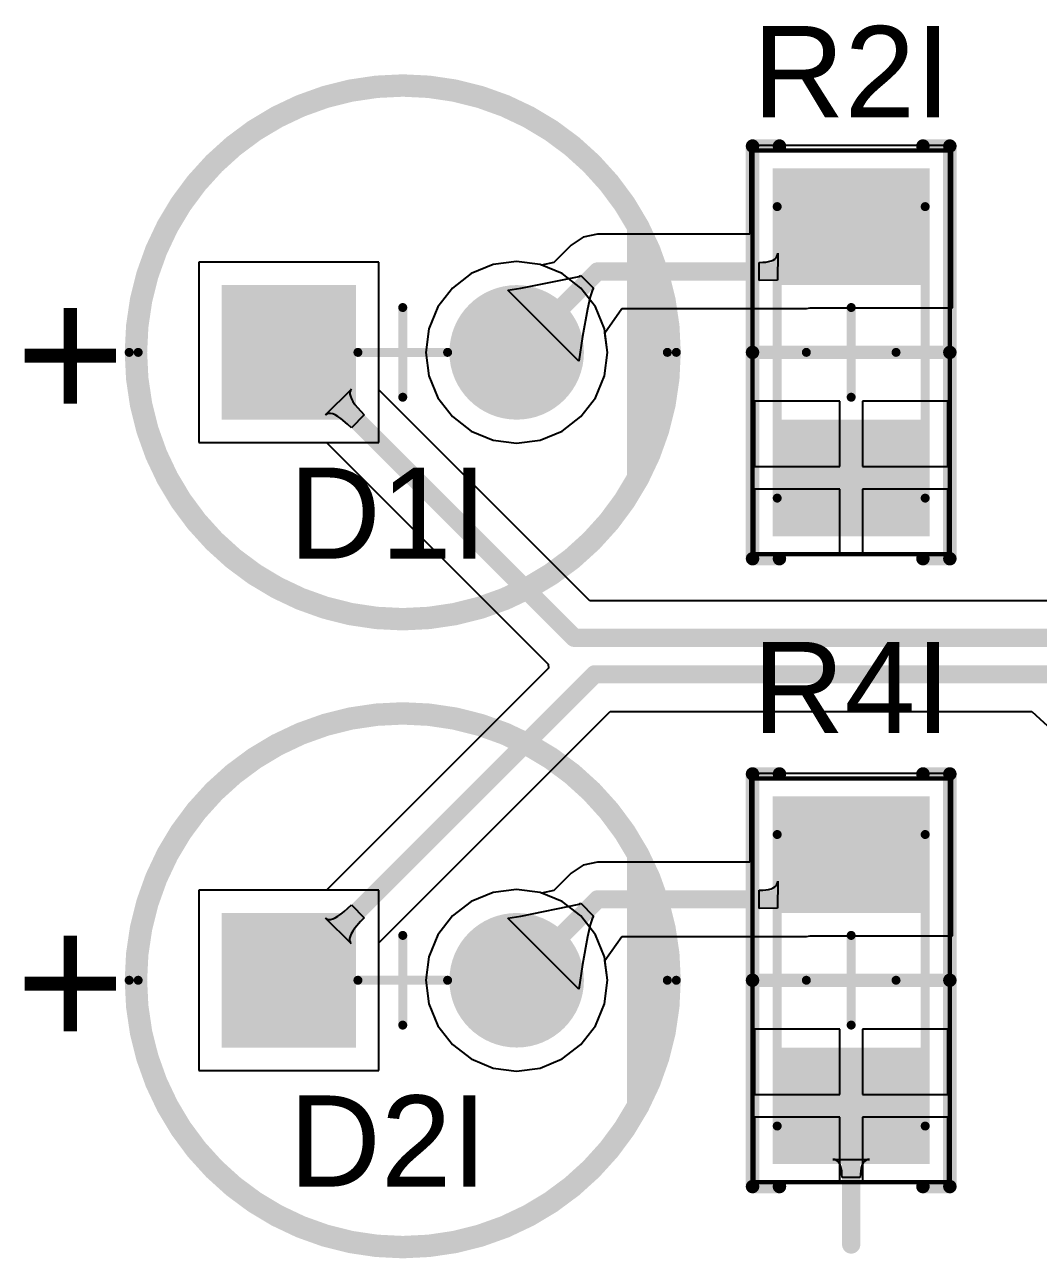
# Model space of a CAD drawing. Header units: inches. Extents: x -0.14 to 3.29, y -0.08 to 7.88.
# Drawn here: x 1.901 to 2.346, y 4.031 to 4.573 of the extents above; entities that cross this region are included whole.
import ezdxf

# ---------------------------------------------------------------- set-up
doc = ezdxf.new("R2010")
doc.units = ezdxf.units.IN
doc.header["$MEASUREMENT"] = 0
for name, color, linetype in [('Bottom Layer', 5, 'Continuous'), ('Bottom Solder', 6, 'Continuous'), ('Multi-Layer', 9, 'Continuous'), ('Pad Holes', 156, 'Continuous'), ('Top 3D Body', 56, 'Continuous'), ('Top Courtyard', 56, 'Continuous'), ('Top Layer', 1, 'Continuous'), ('Top Overlay', 2, 'Continuous'), ('Top Paste', 8, 'Continuous'), ('Top Solder', 216, 'Continuous')]:
    doc.layers.add(name, color=color, linetype=linetype)
doc.styles.add('Arial', font='', dxfattribs={"height": 0.2})
doc.styles.get('Arial').set_extended_font_data('Arial')

# ---------------------------------------------------------------- blocks, each defined once
blk = doc.blocks.new('RES_1206_3216_111')
at = {"layer": 'Top Layer'}
for points in [[(-0.07874, -0.03248), (-0.07874, 0.03248), (-0.0315, 0.03248), (-0.0315, -0.03248)], [(0.0315, -0.03248), (0.0315, 0.03248), (0.07874, 0.03248), (0.07874, -0.03248)]]:
    blk.add_hatch(color=1, dxfattribs=at).paths.add_polyline_path(points)
at = {"layer": 'Top Paste'}
for points in [[(-0.07874, -0.03248), (-0.07874, 0.03248), (-0.0315, 0.03248), (-0.0315, -0.03248)], [(0.0315, -0.03248), (0.0315, 0.03248), (0.07874, 0.03248), (0.07874, -0.03248)]]:
    blk.add_hatch(color=8, dxfattribs=at).paths.add_polyline_path(points)
at = {"layer": 'Top Solder'}
for points in [[(-0.08071, -0.03445), (-0.08071, 0.03445), (-0.02953, 0.03445), (-0.02953, -0.03445)], [(0.02953, -0.03445), (0.02953, 0.03445), (0.08071, 0.03445), (0.08071, -0.03445)]]:
    blk.add_hatch(color=216, dxfattribs=at).paths.add_polyline_path(points)
at = {"layer": 'Top 3D Body'}
for points in [[(0.06398, 0.03248, 0.00394, 0.00394, 0), (-0.06398, 0.03248, 0.00394, 0.00394, 0)], [(-0.06398, -0.03248, 0.00394, 0.00394, 0), (-0.06398, 0.03248, 0.00394, 0.00394, 0)], [(0.06398, -0.03248, 0.00394, 0.00394, 0), (0.06398, 0.03248, 0.00394, 0.00394, 0)], [(0.06398, -0.03248, 0.00394, 0.00394, 0), (-0.06398, -0.03248, 0.00394, 0.00394, 0)]]:
    blk.add_lwpolyline(points, format="xyseb", dxfattribs=at)
for points in [[(-0.06496, 0.03248, 0.00197, 0.00197, 1), (-0.06299, 0.03248, 0.00197, 0.00197, 1)], [(-0.06496, 0.03248, 0.00197, 0.00197, 1), (-0.06299, 0.03248, 0.00197, 0.00197, 1)], [(0.06299, 0.03248, 0.00197, 0.00197, 1), (0.06496, 0.03248, 0.00197, 0.00197, 1)], [(0.06299, 0.03248, 0.00197, 0.00197, 1), (0.06496, 0.03248, 0.00197, 0.00197, 1)], [(-0.06496, -0.03248, 0.00197, 0.00197, 1), (-0.06299, -0.03248, 0.00197, 0.00197, 1)], [(-0.06496, -0.03248, 0.00197, 0.00197, 1), (-0.06299, -0.03248, 0.00197, 0.00197, 1)], [(0.06299, -0.03248, 0.00197, 0.00197, 1), (0.06496, -0.03248, 0.00197, 0.00197, 1)], [(0.06299, -0.03248, 0.00197, 0.00197, 1), (0.06496, -0.03248, 0.00197, 0.00197, 1)]]:
    blk.add_lwpolyline(points, format="xyseb", close=True, dxfattribs=at)
at = {"layer": 'Top Courtyard'}
for points in [[(0.08858, 0.04331, 0.00197, 0.00197, 0), (-0.08858, 0.04331, 0.00197, 0.00197, 0)], [(-0.08858, -0.04331, 0.00197, 0.00197, 0), (-0.08858, 0.04331, 0.00197, 0.00197, 0)], [(0.08858, -0.04331, 0.00197, 0.00197, 0), (0.08858, 0.04331, 0.00197, 0.00197, 0)], [(0, -0.01968, 0.00394, 0.00394, 0), (0, 0.01969, 0.00394, 0.00394, 0)], [(0.01969, 0, 0.00394, 0.00394, 0), (-0.01968, 0, 0.00394, 0.00394, 0)], [(0.08858, -0.04331, 0.00197, 0.00197, 0), (-0.08858, -0.04331, 0.00197, 0.00197, 0)]]:
    blk.add_lwpolyline(points, format="xyseb", dxfattribs=at)
for points in [[(-0.08907, 0.04331, 0.000984, 0.000984, 1), (-0.08809, 0.04331, 0.000984, 0.000984, 1)], [(-0.08907, 0.04331, 0.000984, 0.000984, 1), (-0.08809, 0.04331, 0.000984, 0.000984, 1)], [(0.08809, 0.04331, 0.000984, 0.000984, 1), (0.08908, 0.04331, 0.000984, 0.000984, 1)], [(0.08809, 0.04331, 0.000984, 0.000984, 1), (0.08908, 0.04331, 0.000984, 0.000984, 1)], [(-0.00098, 0.01969, 0.00197, 0.00197, 1), (0.00098, 0.01969, 0.00197, 0.00197, 1)], [(-0.02067, 0, 0.00197, 0.00197, 1), (-0.0187, 0, 0.00197, 0.00197, 1)], [(0.0187, 0, 0.00197, 0.00197, 1), (0.02067, 0, 0.00197, 0.00197, 1)], [(-0.00098, -0.01968, 0.00197, 0.00197, 1), (0.00098, -0.01968, 0.00197, 0.00197, 1)], [(-0.08907, -0.04331, 0.000984, 0.000984, 1), (-0.08809, -0.04331, 0.000984, 0.000984, 1)], [(-0.08907, -0.04331, 0.000984, 0.000984, 1), (-0.08809, -0.04331, 0.000984, 0.000984, 1)], [(0.08809, -0.04331, 0.000984, 0.000984, 1), (0.08908, -0.04331, 0.000984, 0.000984, 1)], [(0.08809, -0.04331, 0.000984, 0.000984, 1), (0.08908, -0.04331, 0.000984, 0.000984, 1)]]:
    blk.add_lwpolyline(points, format="xyseb", close=True, dxfattribs=at)
at = {"layer": 'Top Overlay'}
for points in [[(0.09055, 0.04331, 0.00591, 0.00591, 0), (-0.09055, 0.04331, 0.00591, 0.00591, 0)], [(-0.09055, 0.0315, 0.00591, 0.00591, 0), (-0.09055, 0.04331, 0.00591, 0.00591, 0)], [(0, -0.04331, 0.00591, 0.00591, 0), (0, 0.04331, 0.00591, 0.00591, 0)], [(0.09055, 0.0315, 0.00591, 0.00591, 0), (0.09055, 0.04331, 0.00591, 0.00591, 0)], [(-0.09055, -0.04331, 0.00591, 0.00591, 0), (-0.09055, -0.03149, 0.00591, 0.00591, 0)], [(0.09055, -0.04331, 0.00591, 0.00591, 0), (0.09055, -0.03149, 0.00591, 0.00591, 0)], [(0.09055, -0.04331, 0.00591, 0.00591, 0), (-0.09055, -0.04331, 0.00591, 0.00591, 0)]]:
    blk.add_lwpolyline(points, format="xyseb", dxfattribs=at)
for points in [[(-0.09203, 0.04331, 0.00295, 0.00295, 1), (-0.08907, 0.04331, 0.00295, 0.00295, 1)], [(-0.09203, 0.04331, 0.00295, 0.00295, 1), (-0.08907, 0.04331, 0.00295, 0.00295, 1)], [(-0.00148, 0.04331, 0.00295, 0.00295, 1), (0.00148, 0.04331, 0.00295, 0.00295, 1)], [(0.08907, 0.04331, 0.00295, 0.00295, 1), (0.09203, 0.04331, 0.00295, 0.00295, 1)], [(0.08907, 0.04331, 0.00295, 0.00295, 1), (0.09203, 0.04331, 0.00295, 0.00295, 1)], [(-0.09203, 0.0315, 0.00295, 0.00295, 1), (-0.08907, 0.0315, 0.00295, 0.00295, 1)], [(0.08907, 0.0315, 0.00295, 0.00295, 1), (0.09203, 0.0315, 0.00295, 0.00295, 1)], [(-0.09203, -0.03149, 0.00295, 0.00295, 1), (-0.08907, -0.03149, 0.00295, 0.00295, 1)], [(0.08907, -0.03149, 0.00295, 0.00295, 1), (0.09203, -0.03149, 0.00295, 0.00295, 1)], [(-0.09203, -0.04331, 0.00295, 0.00295, 1), (-0.08907, -0.04331, 0.00295, 0.00295, 1)], [(-0.09203, -0.04331, 0.00295, 0.00295, 1), (-0.08907, -0.04331, 0.00295, 0.00295, 1)], [(-0.00148, -0.04331, 0.00295, 0.00295, 1), (0.00148, -0.04331, 0.00295, 0.00295, 1)], [(0.08907, -0.04331, 0.00295, 0.00295, 1), (0.09203, -0.04331, 0.00295, 0.00295, 1)], [(0.08907, -0.04331, 0.00295, 0.00295, 1), (0.09203, -0.04331, 0.00295, 0.00295, 1)]]:
    blk.add_lwpolyline(points, format="xyseb", close=True, dxfattribs=at)
blk = doc.blocks.new('RES_1206_3216_131')
at = {"layer": 'Top Layer'}
for points in [[(-0.07874, -0.03248), (-0.07874, 0.03248), (-0.0315, 0.03248), (-0.0315, -0.03248)], [(0.0315, -0.03248), (0.0315, 0.03248), (0.07874, 0.03248), (0.07874, -0.03248)]]:
    blk.add_hatch(color=1, dxfattribs=at).paths.add_polyline_path(points)
at = {"layer": 'Top Paste'}
for points in [[(-0.07874, -0.03248), (-0.07874, 0.03248), (-0.0315, 0.03248), (-0.0315, -0.03248)], [(0.0315, -0.03248), (0.0315, 0.03248), (0.07874, 0.03248), (0.07874, -0.03248)]]:
    blk.add_hatch(color=8, dxfattribs=at).paths.add_polyline_path(points)
at = {"layer": 'Top Solder'}
for points in [[(-0.08071, -0.03445), (-0.08071, 0.03445), (-0.02953, 0.03445), (-0.02953, -0.03445)], [(0.02953, -0.03445), (0.02953, 0.03445), (0.08071, 0.03445), (0.08071, -0.03445)]]:
    blk.add_hatch(color=216, dxfattribs=at).paths.add_polyline_path(points)
at = {"layer": 'Top 3D Body'}
for points in [[(0.06398, 0.03248, 0.00394, 0.00394, 0), (-0.06398, 0.03248, 0.00394, 0.00394, 0)], [(-0.06398, -0.03248, 0.00394, 0.00394, 0), (-0.06398, 0.03248, 0.00394, 0.00394, 0)], [(0.06398, -0.03248, 0.00394, 0.00394, 0), (0.06398, 0.03248, 0.00394, 0.00394, 0)], [(0.06398, -0.03248, 0.00394, 0.00394, 0), (-0.06398, -0.03248, 0.00394, 0.00394, 0)]]:
    blk.add_lwpolyline(points, format="xyseb", dxfattribs=at)
for points in [[(-0.06496, 0.03248, 0.00197, 0.00197, 1), (-0.06299, 0.03248, 0.00197, 0.00197, 1)], [(-0.06496, 0.03248, 0.00197, 0.00197, 1), (-0.06299, 0.03248, 0.00197, 0.00197, 1)], [(0.06299, 0.03248, 0.00197, 0.00197, 1), (0.06496, 0.03248, 0.00197, 0.00197, 1)], [(0.06299, 0.03248, 0.00197, 0.00197, 1), (0.06496, 0.03248, 0.00197, 0.00197, 1)], [(-0.06496, -0.03248, 0.00197, 0.00197, 1), (-0.06299, -0.03248, 0.00197, 0.00197, 1)], [(-0.06496, -0.03248, 0.00197, 0.00197, 1), (-0.06299, -0.03248, 0.00197, 0.00197, 1)], [(0.06299, -0.03248, 0.00197, 0.00197, 1), (0.06496, -0.03248, 0.00197, 0.00197, 1)], [(0.06299, -0.03248, 0.00197, 0.00197, 1), (0.06496, -0.03248, 0.00197, 0.00197, 1)]]:
    blk.add_lwpolyline(points, format="xyseb", close=True, dxfattribs=at)
at = {"layer": 'Top Courtyard'}
for points in [[(0.08858, 0.04331, 0.00197, 0.00197, 0), (-0.08858, 0.04331, 0.00197, 0.00197, 0)], [(-0.08858, -0.04331, 0.00197, 0.00197, 0), (-0.08858, 0.04331, 0.00197, 0.00197, 0)], [(0.08858, -0.04331, 0.00197, 0.00197, 0), (0.08858, 0.04331, 0.00197, 0.00197, 0)], [(0, -0.01968, 0.00394, 0.00394, 0), (0, 0.01969, 0.00394, 0.00394, 0)], [(0.01969, 0, 0.00394, 0.00394, 0), (-0.01968, 0, 0.00394, 0.00394, 0)], [(0.08858, -0.04331, 0.00197, 0.00197, 0), (-0.08858, -0.04331, 0.00197, 0.00197, 0)]]:
    blk.add_lwpolyline(points, format="xyseb", dxfattribs=at)
for points in [[(-0.08907, 0.04331, 0.000984, 0.000984, 1), (-0.08809, 0.04331, 0.000984, 0.000984, 1)], [(-0.08907, 0.04331, 0.000984, 0.000984, 1), (-0.08809, 0.04331, 0.000984, 0.000984, 1)], [(0.08809, 0.04331, 0.000984, 0.000984, 1), (0.08908, 0.04331, 0.000984, 0.000984, 1)], [(0.08809, 0.04331, 0.000984, 0.000984, 1), (0.08908, 0.04331, 0.000984, 0.000984, 1)], [(-0.00098, 0.01969, 0.00197, 0.00197, 1), (0.00098, 0.01969, 0.00197, 0.00197, 1)], [(-0.02067, 0, 0.00197, 0.00197, 1), (-0.0187, 0, 0.00197, 0.00197, 1)], [(0.0187, 0, 0.00197, 0.00197, 1), (0.02067, 0, 0.00197, 0.00197, 1)], [(-0.00098, -0.01968, 0.00197, 0.00197, 1), (0.00098, -0.01968, 0.00197, 0.00197, 1)], [(-0.08907, -0.04331, 0.000984, 0.000984, 1), (-0.08809, -0.04331, 0.000984, 0.000984, 1)], [(-0.08907, -0.04331, 0.000984, 0.000984, 1), (-0.08809, -0.04331, 0.000984, 0.000984, 1)], [(0.08809, -0.04331, 0.000984, 0.000984, 1), (0.08908, -0.04331, 0.000984, 0.000984, 1)], [(0.08809, -0.04331, 0.000984, 0.000984, 1), (0.08908, -0.04331, 0.000984, 0.000984, 1)]]:
    blk.add_lwpolyline(points, format="xyseb", close=True, dxfattribs=at)
at = {"layer": 'Top Overlay'}
for points in [[(0.09055, 0.04331, 0.00591, 0.00591, 0), (-0.09055, 0.04331, 0.00591, 0.00591, 0)], [(-0.09055, 0.0315, 0.00591, 0.00591, 0), (-0.09055, 0.04331, 0.00591, 0.00591, 0)], [(0, -0.04331, 0.00591, 0.00591, 0), (0, 0.04331, 0.00591, 0.00591, 0)], [(0.09055, 0.0315, 0.00591, 0.00591, 0), (0.09055, 0.04331, 0.00591, 0.00591, 0)], [(-0.09055, -0.04331, 0.00591, 0.00591, 0), (-0.09055, -0.03149, 0.00591, 0.00591, 0)], [(0.09055, -0.04331, 0.00591, 0.00591, 0), (0.09055, -0.03149, 0.00591, 0.00591, 0)], [(0.09055, -0.04331, 0.00591, 0.00591, 0), (-0.09055, -0.04331, 0.00591, 0.00591, 0)]]:
    blk.add_lwpolyline(points, format="xyseb", dxfattribs=at)
for points in [[(-0.09203, 0.04331, 0.00295, 0.00295, 1), (-0.08907, 0.04331, 0.00295, 0.00295, 1)], [(-0.09203, 0.04331, 0.00295, 0.00295, 1), (-0.08907, 0.04331, 0.00295, 0.00295, 1)], [(-0.00148, 0.04331, 0.00295, 0.00295, 1), (0.00148, 0.04331, 0.00295, 0.00295, 1)], [(0.08908, 0.04331, 0.00295, 0.00295, 1), (0.09203, 0.04331, 0.00295, 0.00295, 1)], [(0.08908, 0.04331, 0.00295, 0.00295, 1), (0.09203, 0.04331, 0.00295, 0.00295, 1)], [(-0.09203, 0.0315, 0.00295, 0.00295, 1), (-0.08907, 0.0315, 0.00295, 0.00295, 1)], [(0.08908, 0.0315, 0.00295, 0.00295, 1), (0.09203, 0.0315, 0.00295, 0.00295, 1)], [(-0.09203, -0.03149, 0.00295, 0.00295, 1), (-0.08907, -0.03149, 0.00295, 0.00295, 1)], [(0.08908, -0.03149, 0.00295, 0.00295, 1), (0.09203, -0.03149, 0.00295, 0.00295, 1)], [(-0.09203, -0.04331, 0.00295, 0.00295, 1), (-0.08907, -0.04331, 0.00295, 0.00295, 1)], [(-0.09203, -0.04331, 0.00295, 0.00295, 1), (-0.08907, -0.04331, 0.00295, 0.00295, 1)], [(-0.00148, -0.04331, 0.00295, 0.00295, 1), (0.00148, -0.04331, 0.00295, 0.00295, 1)], [(0.08908, -0.04331, 0.00295, 0.00295, 1), (0.09203, -0.04331, 0.00295, 0.00295, 1)], [(0.08908, -0.04331, 0.00295, 0.00295, 1), (0.09203, -0.04331, 0.00295, 0.00295, 1)]]:
    blk.add_lwpolyline(points, format="xyseb", close=True, dxfattribs=at)
blk = doc.blocks.new('ED49B4F6_595F_4D62_96BB_D7184CAA9B94_194')
at = {"layer": 'Bottom Layer'}
blk.add_hatch(color=5, dxfattribs=at).paths.add_polyline_path([(-0.02244, -0.02756), (-0.07756, -0.02756), (-0.07756, 0.02756), (-0.02244, 0.02756)])
h = blk.add_hatch(color=5, dxfattribs=at)
edge = h.paths.add_edge_path()
edge.add_arc((0.05, 0), 0.02756, 0, 360)
at = {"layer": 'Bottom Solder'}
blk.add_hatch(color=6, dxfattribs=at).paths.add_polyline_path([(-0.02047, -0.02953), (-0.07953, -0.02953), (-0.07953, 0.02953), (-0.02047, 0.02953)])
h = blk.add_hatch(color=6, dxfattribs=at)
edge = h.paths.add_edge_path()
edge.add_arc((0.05, 0), 0.02953, 0, 360)
at = {"layer": 'Multi-Layer'}
blk.add_hatch(color=9, dxfattribs=at).paths.add_polyline_path([(-0.02244, -0.02756), (-0.07756, -0.02756), (-0.07756, 0.02756), (-0.02244, 0.02756)])
h = blk.add_hatch(color=9, dxfattribs=at)
edge = h.paths.add_edge_path()
edge.add_arc((0.05, 0), 0.02756, 0, 360)
at = {"layer": 'Pad Holes'}
h = blk.add_hatch(color=7, dxfattribs=at)
edge = h.paths.add_edge_path()
edge.add_arc((-0.05, 0), 0.0175, 0, 360)
h = blk.add_hatch(color=7, dxfattribs=at)
edge = h.paths.add_edge_path()
edge.add_arc((0.05, 0), 0.0175, 0, 360)
at = {"layer": 'Top Layer'}
blk.add_hatch(color=1, dxfattribs=at).paths.add_polyline_path([(-0.02244, -0.02756), (-0.07756, -0.02756), (-0.07756, 0.02756), (-0.02244, 0.02756)])
h = blk.add_hatch(color=1, dxfattribs=at)
edge = h.paths.add_edge_path()
edge.add_arc((0.05, 0), 0.02756, 0, 360)
at = {"layer": 'Top Solder'}
blk.add_hatch(color=216, dxfattribs=at).paths.add_polyline_path([(-0.02047, -0.02953), (-0.07953, -0.02953), (-0.07953, 0.02953), (-0.02047, 0.02953)])
h = blk.add_hatch(color=216, dxfattribs=at)
edge = h.paths.add_edge_path()
edge.add_arc((0.05, 0), 0.02953, 0, 360)
at = {"layer": 'Top 3D Body'}
for points in [[(0.11614, 0, 0.00394, 0.00394, 1), (-0.11614, 0, 0.00394, 0.00394, 1)], [(-0.11713, 0, 0.00197, 0.00197, 1), (-0.11516, 0, 0.00197, 0.00197, 1)], [(0.11516, 0, 0.00197, 0.00197, 1), (0.11713, 0, 0.00197, 0.00197, 1)]]:
    blk.add_lwpolyline(points, format="xyseb", close=True, dxfattribs=at)
at = {"layer": 'Top Courtyard'}
for points in [[(0.12008, 0, 0.00394, 0.00394, 1), (-0.12008, 0, 0.00394, 0.00394, 1)], [(-0.00098, 0.01968, 0.00197, 0.00197, 1), (0.00099, 0.01968, 0.00197, 0.00197, 1)], [(-0.12106, 0, 0.00197, 0.00197, 1), (-0.11909, 0, 0.00197, 0.00197, 1)], [(-0.02067, 0, 0.00197, 0.00197, 1), (-0.0187, 0, 0.00197, 0.00197, 1)], [(0.0187, 0, 0.00197, 0.00197, 1), (0.02067, 0, 0.00197, 0.00197, 1)], [(0.11909, 0, 0.00197, 0.00197, 1), (0.12106, 0, 0.00197, 0.00197, 1)], [(-0.00098, -0.01969, 0.00197, 0.00197, 1), (0.00099, -0.01969, 0.00197, 0.00197, 1)]]:
    blk.add_lwpolyline(points, format="xyseb", close=True, dxfattribs=at)
for points in [[(0, -0.01969, 0.00394, 0.00394, 0), (0, 0.01968, 0.00394, 0.00394, 0)], [(-0.01968, 0, 0.00394, 0.00394, 0), (0.01969, 0, 0.00394, 0.00394, 0)]]:
    blk.add_lwpolyline(points, format="xyseb", dxfattribs=at)
at = {"layer": 'Top Overlay'}
for points in [[(0.11614, 0, 0.00787, 0.00787, 1), (-0.11614, 0, 0.00787, 0.00787, 1)], [(0.1004, 0.05512, 0.00394, 0.00394, 1), (0.10433, 0.05512, 0.00394, 0.00394, 1)], [(0.10433, 0.03937, 0.00394, 0.00394, 1), (0.10827, 0.03937, 0.00394, 0.00394, 1)], [(0.10827, 0.02362, 0.00394, 0.00394, 1), (0.11221, 0.02362, 0.00394, 0.00394, 1)], [(-0.11811, 0, 0.00394, 0.00394, 1), (-0.11417, 0, 0.00394, 0.00394, 1)], [(0.11417, 0, 0.00394, 0.00394, 1), (0.11811, 0, 0.00394, 0.00394, 1)], [(0.10827, -0.02756, 0.00394, 0.00394, 1), (0.11221, -0.02756, 0.00394, 0.00394, 1)], [(0.1004, -0.03937, 0.00394, 0.00394, 1), (0.10433, -0.03937, 0.00394, 0.00394, 1)], [(0.1004, -0.03937, 0.00394, 0.00394, 1), (0.10433, -0.03937, 0.00394, 0.00394, 1)], [(0.10433, -0.03937, 0.00394, 0.00394, 1), (0.10827, -0.03937, 0.00394, 0.00394, 1)], [(0.1004, -0.05512, 0.00394, 0.00394, 1), (0.10433, -0.05512, 0.00394, 0.00394, 1)]]:
    blk.add_lwpolyline(points, format="xyseb", close=True, dxfattribs=at)
for points in [[(0.10236, -0.03937, 0.00787, 0.00787, 0), (0.10236, 0.05512, 0.00787, 0.00787, 0)], [(0.1063, -0.03937, 0.00787, 0.00787, 0), (0.1063, 0.03937, 0.00787, 0.00787, 0)], [(0.11024, -0.02756, 0.00787, 0.00787, 0), (0.11024, 0.02362, 0.00787, 0.00787, 0)], [(0.10236, -0.05512, 0.00787, 0.00787, 0), (0.10236, -0.03937, 0.00787, 0.00787, 0)]]:
    blk.add_lwpolyline(points, format="xyseb", dxfattribs=at)
at = {"layer": 'Top Overlay', "style": 'Arial'}
blk.add_text('+', height=0.05906, dxfattribs=at).set_placement((-0.17, -0.03))
blk = doc.blocks.new('ED49B4F6_595F_4D62_96BB_D7184CAA9B94_204')
at = {"layer": 'Bottom Layer'}
blk.add_hatch(color=5, dxfattribs=at).paths.add_polyline_path([(-0.02244, -0.02756), (-0.07756, -0.02756), (-0.07756, 0.02756), (-0.02244, 0.02756)])
h = blk.add_hatch(color=5, dxfattribs=at)
edge = h.paths.add_edge_path()
edge.add_arc((0.05, 0), 0.02756, 0, 360)
at = {"layer": 'Bottom Solder'}
blk.add_hatch(color=6, dxfattribs=at).paths.add_polyline_path([(-0.02047, -0.02953), (-0.07953, -0.02953), (-0.07953, 0.02953), (-0.02047, 0.02953)])
h = blk.add_hatch(color=6, dxfattribs=at)
edge = h.paths.add_edge_path()
edge.add_arc((0.05, 0), 0.02953, 0, 360)
at = {"layer": 'Multi-Layer'}
blk.add_hatch(color=9, dxfattribs=at).paths.add_polyline_path([(-0.02244, -0.02756), (-0.07756, -0.02756), (-0.07756, 0.02756), (-0.02244, 0.02756)])
h = blk.add_hatch(color=9, dxfattribs=at)
edge = h.paths.add_edge_path()
edge.add_arc((0.05, 0), 0.02756, 0, 360)
at = {"layer": 'Pad Holes'}
h = blk.add_hatch(color=7, dxfattribs=at)
edge = h.paths.add_edge_path()
edge.add_arc((-0.05, 0), 0.0175, 0, 360)
h = blk.add_hatch(color=7, dxfattribs=at)
edge = h.paths.add_edge_path()
edge.add_arc((0.05, 0), 0.0175, 0, 360)
at = {"layer": 'Top Layer'}
blk.add_hatch(color=1, dxfattribs=at).paths.add_polyline_path([(-0.02244, -0.02756), (-0.07756, -0.02756), (-0.07756, 0.02756), (-0.02244, 0.02756)])
h = blk.add_hatch(color=1, dxfattribs=at)
edge = h.paths.add_edge_path()
edge.add_arc((0.05, 0), 0.02756, 0, 360)
at = {"layer": 'Top Solder'}
blk.add_hatch(color=216, dxfattribs=at).paths.add_polyline_path([(-0.02047, -0.02953), (-0.07953, -0.02953), (-0.07953, 0.02953), (-0.02047, 0.02953)])
h = blk.add_hatch(color=216, dxfattribs=at)
edge = h.paths.add_edge_path()
edge.add_arc((0.05, 0), 0.02953, 0, 360)
at = {"layer": 'Top 3D Body'}
for points in [[(0.11614, 0, 0.00394, 0.00394, 1), (-0.11614, 0, 0.00394, 0.00394, 1)], [(-0.11713, 0, 0.00197, 0.00197, 1), (-0.11516, 0, 0.00197, 0.00197, 1)], [(0.11516, 0, 0.00197, 0.00197, 1), (0.11713, 0, 0.00197, 0.00197, 1)]]:
    blk.add_lwpolyline(points, format="xyseb", close=True, dxfattribs=at)
at = {"layer": 'Top Courtyard'}
for points in [[(0.12008, 0, 0.00394, 0.00394, 1), (-0.12008, 0, 0.00394, 0.00394, 1)], [(-0.00098, 0.01968, 0.00197, 0.00197, 1), (0.00099, 0.01968, 0.00197, 0.00197, 1)], [(-0.12106, 0, 0.00197, 0.00197, 1), (-0.11909, 0, 0.00197, 0.00197, 1)], [(-0.02067, 0, 0.00197, 0.00197, 1), (-0.0187, 0, 0.00197, 0.00197, 1)], [(0.0187, 0, 0.00197, 0.00197, 1), (0.02067, 0, 0.00197, 0.00197, 1)], [(0.11909, 0, 0.00197, 0.00197, 1), (0.12106, 0, 0.00197, 0.00197, 1)], [(-0.00098, -0.01969, 0.00197, 0.00197, 1), (0.00099, -0.01969, 0.00197, 0.00197, 1)]]:
    blk.add_lwpolyline(points, format="xyseb", close=True, dxfattribs=at)
for points in [[(0, -0.01969, 0.00394, 0.00394, 0), (0, 0.01968, 0.00394, 0.00394, 0)], [(-0.01968, 0, 0.00394, 0.00394, 0), (0.01969, 0, 0.00394, 0.00394, 0)]]:
    blk.add_lwpolyline(points, format="xyseb", dxfattribs=at)
at = {"layer": 'Top Overlay'}
for points in [[(0.11614, 0, 0.00787, 0.00787, 1), (-0.11614, 0, 0.00787, 0.00787, 1)], [(0.1004, 0.05512, 0.00394, 0.00394, 1), (0.10433, 0.05512, 0.00394, 0.00394, 1)], [(0.10433, 0.03937, 0.00394, 0.00394, 1), (0.10827, 0.03937, 0.00394, 0.00394, 1)], [(0.10827, 0.02362, 0.00394, 0.00394, 1), (0.11221, 0.02362, 0.00394, 0.00394, 1)], [(-0.11811, 0, 0.00394, 0.00394, 1), (-0.11417, 0, 0.00394, 0.00394, 1)], [(0.11417, 0, 0.00394, 0.00394, 1), (0.11811, 0, 0.00394, 0.00394, 1)], [(0.10827, -0.02756, 0.00394, 0.00394, 1), (0.11221, -0.02756, 0.00394, 0.00394, 1)], [(0.1004, -0.03937, 0.00394, 0.00394, 1), (0.10433, -0.03937, 0.00394, 0.00394, 1)], [(0.1004, -0.03937, 0.00394, 0.00394, 1), (0.10433, -0.03937, 0.00394, 0.00394, 1)], [(0.10433, -0.03937, 0.00394, 0.00394, 1), (0.10827, -0.03937, 0.00394, 0.00394, 1)], [(0.1004, -0.05512, 0.00394, 0.00394, 1), (0.10433, -0.05512, 0.00394, 0.00394, 1)]]:
    blk.add_lwpolyline(points, format="xyseb", close=True, dxfattribs=at)
for points in [[(0.10236, -0.03937, 0.00787, 0.00787, 0), (0.10236, 0.05512, 0.00787, 0.00787, 0)], [(0.1063, -0.03937, 0.00787, 0.00787, 0), (0.1063, 0.03937, 0.00787, 0.00787, 0)], [(0.11024, -0.02756, 0.00787, 0.00787, 0), (0.11024, 0.02362, 0.00787, 0.00787, 0)], [(0.10236, -0.05512, 0.00787, 0.00787, 0), (0.10236, -0.03937, 0.00787, 0.00787, 0)]]:
    blk.add_lwpolyline(points, format="xyseb", dxfattribs=at)
at = {"layer": 'Top Overlay', "style": 'Arial'}
blk.add_text('+', height=0.05906, dxfattribs=at).set_placement((-0.17, -0.03))

msp = doc.modelspace()

# ---------------------------------------------------------------- linework, layer by layer
at = {"layer": 'Bottom Layer'}
for p, q in [((2.05649, 4.46869), (1.97737, 4.46869)), ((1.97737, 4.46869), (1.97737, 4.38958)), ((2.05649, 4.38958), (2.05649, 4.46869)), ((2.1066, 4.46767), (2.09698, 4.46369)), ((2.11693, 4.46903), (2.1066, 4.46767)), ((2.12726, 4.46767), (2.11693, 4.46903)), ((2.13688, 4.46369), (2.12726, 4.46767)), ((2.09698, 4.46369), (2.08872, 4.45735)), ((2.14514, 4.45735), (2.13688, 4.46369)), ((2.08872, 4.45735), (2.08238, 4.44908)), ((2.15148, 4.44908), (2.14514, 4.45735)), ((2.08238, 4.44908), (2.07839, 4.43946)), ((2.15547, 4.43946), (2.15148, 4.44908)), ((2.07839, 4.43946), (2.07703, 4.42913)), ((2.15683, 4.42913), (2.15547, 4.43946)), ((2.07703, 4.42913), (2.07839, 4.41881)), ((2.15547, 4.41881), (2.15683, 4.42913)), ((2.07839, 4.41881), (2.08238, 4.40918)), ((2.15148, 4.40918), (2.15547, 4.41881)), ((2.08238, 4.40918), (2.08872, 4.40092)), ((2.14514, 4.40092), (2.15148, 4.40918)), ((2.08872, 4.40092), (2.09698, 4.39458)), ((2.13688, 4.39458), (2.14514, 4.40092)), ((2.09698, 4.39458), (2.1066, 4.39059)), ((2.12726, 4.39059), (2.13688, 4.39458)), ((1.97737, 4.38958), (2.05649, 4.38958)), ((2.1066, 4.39059), (2.11693, 4.38923)), ((2.11693, 4.38923), (2.12726, 4.39059)), ((2.05649, 4.1931), (1.97737, 4.1931)), ((1.97737, 4.1931), (1.97737, 4.11399)), ((2.05649, 4.11399), (2.05649, 4.1931)), ((2.1066, 4.19208), (2.09698, 4.1881)), ((2.11693, 4.19344), (2.1066, 4.19208)), ((2.12726, 4.19208), (2.11693, 4.19344)), ((2.13688, 4.1881), (2.12726, 4.19208)), ((2.09698, 4.1881), (2.08872, 4.18176)), ((2.14514, 4.18176), (2.13688, 4.1881)), ((2.08872, 4.18176), (2.08238, 4.17349)), ((2.15148, 4.17349), (2.14514, 4.18176)), ((2.08238, 4.17349), (2.07839, 4.16387)), ((2.15547, 4.16387), (2.15148, 4.17349)), ((2.07839, 4.16387), (2.07703, 4.15354)), ((2.15683, 4.15354), (2.15547, 4.16387)), ((2.07703, 4.15354), (2.07839, 4.14322)), ((2.15547, 4.14322), (2.15683, 4.15354)), ((2.07839, 4.14322), (2.08238, 4.13359)), ((2.15148, 4.13359), (2.15547, 4.14322)), ((2.08238, 4.13359), (2.08872, 4.12533)), ((2.14514, 4.12533), (2.15148, 4.13359)), ((2.08872, 4.12533), (2.09698, 4.11899)), ((2.13688, 4.11899), (2.14514, 4.12533)), ((2.09698, 4.11899), (2.1066, 4.115)), ((2.12726, 4.115), (2.13688, 4.11899)), ((1.97737, 4.11399), (2.05649, 4.11399)), ((2.1066, 4.115), (2.11693, 4.11364)), ((2.11693, 4.11364), (2.12726, 4.115))]:
    msp.add_line(p, q, dxfattribs=at)
at = {"layer": 'Top Layer'}
for p, q in [((2.30826, 4.51987), (2.2193, 4.51987)), ((2.2193, 4.51987), (2.2193, 4.48094)), ((2.30826, 4.44863), (2.30826, 4.51987)), ((2.14618, 4.4797), (2.14089, 4.47617)), ((2.15243, 4.48094), (2.14618, 4.4797)), ((2.2193, 4.48094), (2.15243, 4.48094)), ((2.14089, 4.47617), (2.13325, 4.46853)), ((2.23154, 4.47263), (2.23142, 4.46075)), ((2.23145, 4.47187), (2.23154, 4.47263)), ((2.05649, 4.46869), (1.97737, 4.46869)), ((1.97737, 4.46869), (1.97737, 4.38958)), ((2.05649, 4.41265), (2.05649, 4.46869)), ((2.1066, 4.46767), (2.09698, 4.46369)), ((2.11693, 4.46903), (2.1066, 4.46767)), ((2.12726, 4.46767), (2.11693, 4.46903)), ((2.12785, 4.46743), (2.12726, 4.46767)), ((2.13325, 4.46853), (2.12785, 4.46743)), ((2.22342, 4.46863), (2.22496, 4.46867)), ((2.22342, 4.46063), (2.22342, 4.46863)), ((2.22496, 4.46867), (2.22633, 4.46879)), ((2.22633, 4.46879), (2.22754, 4.46899)), ((2.22754, 4.46899), (2.2286, 4.46927)), ((2.2286, 4.46927), (2.22949, 4.46963)), ((2.22949, 4.46963), (2.23022, 4.47007)), ((2.23022, 4.47007), (2.23079, 4.47059)), ((2.23079, 4.47059), (2.2312, 4.47119)), ((2.2312, 4.47119), (2.23145, 4.47187)), ((2.09698, 4.46369), (2.08872, 4.45735)), ((2.11872, 4.45725), (2.14434, 4.46246)), ((2.14434, 4.46246), (2.14507, 4.46294)), ((2.14507, 4.46294), (2.15073, 4.45728)), ((2.08872, 4.45735), (2.08238, 4.44908)), ((2.11305, 4.45642), (2.11872, 4.45725)), ((2.14421, 4.42525), (2.11305, 4.45642)), ((2.15025, 4.45655), (2.14974, 4.45527)), ((2.15073, 4.45728), (2.15025, 4.45655)), ((2.23142, 4.46075), (2.22342, 4.46063)), ((2.14918, 4.45344), (2.14796, 4.44813)), ((2.14974, 4.45527), (2.14918, 4.45344)), ((2.08238, 4.44908), (2.07839, 4.43946)), ((2.14796, 4.44813), (2.14583, 4.43605)), ((2.15569, 4.43776), (2.16316, 4.44832)), ((2.16316, 4.44832), (2.24416, 4.44832)), ((2.24416, 4.44832), (2.24573, 4.44863)), ((2.24573, 4.44863), (2.30826, 4.44863)), ((2.07839, 4.43946), (2.07703, 4.42913)), ((2.14583, 4.43605), (2.14421, 4.42525)), ((2.15683, 4.42913), (2.15569, 4.43776)), ((2.07703, 4.42913), (2.07839, 4.41881)), ((2.15547, 4.41881), (2.15683, 4.42913)), ((2.07839, 4.41881), (2.08238, 4.40918)), ((2.15148, 4.40918), (2.15547, 4.41881)), ((2.03306, 4.4017), (2.04437, 4.41301)), ((2.04437, 4.41301), (2.04392, 4.41239)), ((2.04392, 4.41239), (2.04369, 4.41165)), ((2.04369, 4.41165), (2.04369, 4.4108)), ((2.04369, 4.4108), (2.04392, 4.40984)), ((2.04392, 4.40984), (2.04437, 4.40877)), ((2.04437, 4.40877), (2.04505, 4.40758)), ((2.04505, 4.40758), (2.04595, 4.40628)), ((2.149, 4.32014), (2.05649, 4.41265)), ((2.08238, 4.40918), (2.08872, 4.40092)), ((2.14514, 4.40092), (2.15148, 4.40918)), ((2.25878, 4.40764), (2.2213, 4.40764)), ((2.2213, 4.40764), (2.2213, 4.37902)), ((2.25878, 4.37902), (2.25878, 4.40764)), ((2.30626, 4.40764), (2.26878, 4.40764)), ((2.26878, 4.40764), (2.26878, 4.37902)), ((2.30626, 4.37902), (2.30626, 4.40764)), ((2.03368, 4.40215), (2.03306, 4.4017)), ((2.03441, 4.40237), (2.03368, 4.40215)), ((2.03526, 4.40237), (2.03441, 4.40237)), ((2.03622, 4.40215), (2.03526, 4.40237)), ((2.0373, 4.4017), (2.03622, 4.40215)), ((2.04595, 4.40628), (2.04708, 4.40486)), ((2.04708, 4.40486), (2.05003, 4.4017)), ((2.03849, 4.40102), (2.0373, 4.4017)), ((2.03979, 4.40011), (2.03849, 4.40102)), ((2.04273, 4.39762), (2.03979, 4.40011)), ((2.04437, 4.39604), (2.04273, 4.39762)), ((2.05003, 4.4017), (2.04437, 4.39604)), ((2.08872, 4.40092), (2.09698, 4.39458)), ((2.13688, 4.39458), (2.14514, 4.40092)), ((2.09698, 4.39458), (2.1066, 4.39059)), ((2.12726, 4.39059), (2.13688, 4.39458)), ((1.97737, 4.38958), (2.03342, 4.38958)), ((2.03342, 4.38958), (2.1307, 4.29229)), ((2.1066, 4.39059), (2.11693, 4.38923)), ((2.11693, 4.38923), (2.12726, 4.39059)), ((2.2213, 4.37902), (2.25878, 4.37902)), ((2.26878, 4.37902), (2.30626, 4.37902)), ((2.25878, 4.36902), (2.2213, 4.36902)), ((2.2213, 4.36902), (2.2213, 4.34039)), ((2.25878, 4.34039), (2.25878, 4.36902)), ((2.30626, 4.36902), (2.26878, 4.36902)), ((2.26878, 4.36902), (2.26878, 4.34039)), ((2.30626, 4.34039), (2.30626, 4.36902)), ((2.2213, 4.34039), (2.25878, 4.34039)), ((2.26878, 4.34039), (2.30626, 4.34039)), ((2.49121, 4.32014), (2.149, 4.32014)), ((2.13087, 4.29056), (2.03342, 4.1931)), ((2.1307, 4.29229), (2.13087, 4.29056)), ((2.05649, 4.17003), (2.15797, 4.27151)), ((2.15797, 4.27151), (2.34311, 4.27151)), ((2.34311, 4.27151), (2.35345, 4.26205)), ((2.30826, 4.24428), (2.2193, 4.24428)), ((2.2193, 4.24428), (2.2193, 4.20535)), ((2.30826, 4.17304), (2.30826, 4.24428)), ((2.14618, 4.20411), (2.14089, 4.20057)), ((2.15243, 4.20535), (2.14618, 4.20411)), ((2.2193, 4.20535), (2.15243, 4.20535)), ((2.14089, 4.20057), (2.13325, 4.19293)), ((2.23154, 4.19704), (2.23142, 4.18516)), ((2.23145, 4.19628), (2.23154, 4.19704)), ((2.03342, 4.1931), (1.97737, 4.1931)), ((1.97737, 4.1931), (1.97737, 4.11399)), ((2.1066, 4.19208), (2.09698, 4.1881)), ((2.11693, 4.19344), (2.1066, 4.19208)), ((2.12726, 4.19208), (2.11693, 4.19344)), ((2.12786, 4.19184), (2.12726, 4.19208)), ((2.13325, 4.19293), (2.12786, 4.19184)), ((2.22342, 4.19304), (2.22496, 4.19308)), ((2.22342, 4.18504), (2.22342, 4.19304)), ((2.22496, 4.19308), (2.22633, 4.1932)), ((2.22633, 4.1932), (2.22754, 4.1934)), ((2.22754, 4.1934), (2.2286, 4.19368)), ((2.2286, 4.19368), (2.22949, 4.19404)), ((2.22949, 4.19404), (2.23022, 4.19448)), ((2.23022, 4.19448), (2.23079, 4.195)), ((2.23079, 4.195), (2.2312, 4.1956)), ((2.2312, 4.1956), (2.23145, 4.19628)), ((2.04118, 4.18367), (2.04437, 4.18664)), ((2.04437, 4.18664), (2.05003, 4.18098)), ((2.09698, 4.1881), (2.08872, 4.18176)), ((2.11872, 4.18166), (2.14434, 4.18687)), ((2.14434, 4.18687), (2.14508, 4.18734)), ((2.14508, 4.18734), (2.15073, 4.18169)), ((2.04425, 4.16967), (2.03306, 4.18086)), ((2.03306, 4.18086), (2.03367, 4.18042)), ((2.03367, 4.18042), (2.03439, 4.18021)), ((2.03439, 4.18021), (2.03524, 4.18022)), ((2.03524, 4.18022), (2.03619, 4.18046)), ((2.03619, 4.18046), (2.03727, 4.18092)), ((2.03727, 4.18092), (2.03846, 4.18161)), ((2.03846, 4.18161), (2.03976, 4.18253)), ((2.03976, 4.18253), (2.04118, 4.18367)), ((2.05003, 4.18098), (2.04843, 4.17933)), ((2.08872, 4.18176), (2.08238, 4.17349)), ((2.11305, 4.18083), (2.11872, 4.18166)), ((2.14421, 4.14966), (2.11305, 4.18083)), ((2.15026, 4.18096), (2.14974, 4.17967)), ((2.15073, 4.18169), (2.15026, 4.18096)), ((2.23142, 4.18516), (2.22342, 4.18504)), ((2.045, 4.17507), (2.04431, 4.17388)), ((2.04592, 4.17638), (2.045, 4.17507)), ((2.04843, 4.17933), (2.04592, 4.17638)), ((2.14918, 4.17784), (2.14796, 4.17254)), ((2.14974, 4.17967), (2.14918, 4.17784)), ((2.04361, 4.17185), (2.04359, 4.17101)), ((2.04359, 4.17101), (2.04381, 4.17028)), ((2.04384, 4.17281), (2.04361, 4.17185)), ((2.04381, 4.17028), (2.04425, 4.16967)), ((2.04431, 4.17388), (2.04384, 4.17281)), ((2.05649, 4.11399), (2.05649, 4.17003)), ((2.08238, 4.17349), (2.07839, 4.16387)), ((2.14796, 4.17254), (2.14583, 4.16046)), ((2.15569, 4.16217), (2.16316, 4.17272)), ((2.16316, 4.17272), (2.24416, 4.17272)), ((2.24416, 4.17272), (2.24574, 4.17304)), ((2.24574, 4.17304), (2.30826, 4.17304)), ((2.07839, 4.16387), (2.07703, 4.15354)), ((2.14583, 4.16046), (2.14421, 4.14966)), ((2.15683, 4.15354), (2.15569, 4.16217)), ((2.07703, 4.15354), (2.07839, 4.14322)), ((2.15547, 4.14322), (2.15683, 4.15354)), ((2.07839, 4.14322), (2.08238, 4.13359)), ((2.15148, 4.13359), (2.15547, 4.14322)), ((2.08238, 4.13359), (2.08872, 4.12533)), ((2.14514, 4.12533), (2.15148, 4.13359)), ((2.25878, 4.13205), (2.2213, 4.13205)), ((2.2213, 4.13205), (2.2213, 4.10342)), ((2.25878, 4.10342), (2.25878, 4.13205)), ((2.30626, 4.13205), (2.26878, 4.13205)), ((2.26878, 4.13205), (2.26878, 4.10342)), ((2.30626, 4.10342), (2.30626, 4.13205)), ((2.08872, 4.12533), (2.09698, 4.11899)), ((2.13688, 4.11899), (2.14514, 4.12533)), ((2.09698, 4.11899), (2.1066, 4.115)), ((2.12726, 4.115), (2.13688, 4.11899)), ((1.97737, 4.11399), (2.05649, 4.11399)), ((2.1066, 4.115), (2.11693, 4.11364)), ((2.11693, 4.11364), (2.12726, 4.115)), ((2.2213, 4.10342), (2.25878, 4.10342)), ((2.26878, 4.10342), (2.30626, 4.10342)), ((2.25878, 4.09342), (2.2213, 4.09342)), ((2.2213, 4.09342), (2.2213, 4.0648)), ((2.25878, 4.0648), (2.25878, 4.09342)), ((2.30626, 4.09342), (2.26878, 4.09342)), ((2.26878, 4.09342), (2.26878, 4.0648)), ((2.30626, 4.0648), (2.30626, 4.09342)), ((2.25654, 4.07484), (2.25578, 4.07492)), ((2.25578, 4.07492), (2.27178, 4.07492)), ((2.25722, 4.0746), (2.25654, 4.07484)), ((2.25782, 4.0742), (2.25722, 4.0746)), ((2.25834, 4.07364), (2.25782, 4.0742)), ((2.25878, 4.07292), (2.25834, 4.07364)), ((2.25914, 4.07204), (2.25878, 4.07292)), ((2.25942, 4.071), (2.25914, 4.07204)), ((2.26842, 4.07204), (2.26814, 4.071)), ((2.26878, 4.07292), (2.26842, 4.07204)), ((2.26922, 4.07364), (2.26878, 4.07292)), ((2.26974, 4.0742), (2.26922, 4.07364)), ((2.27034, 4.0746), (2.26974, 4.0742)), ((2.27102, 4.07484), (2.27034, 4.0746)), ((2.27178, 4.07492), (2.27102, 4.07484)), ((2.25962, 4.0698), (2.25942, 4.071)), ((2.25974, 4.06844), (2.25962, 4.0698)), ((2.25978, 4.06692), (2.25974, 4.06844)), ((2.26778, 4.06692), (2.25978, 4.06692)), ((2.26782, 4.06844), (2.26778, 4.06692)), ((2.26794, 4.0698), (2.26782, 4.06844)), ((2.26814, 4.071), (2.26794, 4.0698)), ((2.2213, 4.0648), (2.25878, 4.0648)), ((2.26878, 4.0648), (2.30626, 4.0648))]:
    msp.add_line(p, q, dxfattribs=at)
for points in [[(2.24416, 4.46463, 0.008, 0.008, 0), (2.26378, 4.48425, 0.008, 0.008, 0)], [(2.11693, 4.42913, 0.008, 0.008, 0), (2.15243, 4.46463, 0.008, 0.008, 0)], [(2.15243, 4.46463, 0.008, 0.008, 0), (2.24416, 4.46463, 0.008, 0.008, 0)], [(2.01693, 4.42913, 0.008, 0.008, 0), (2.14224, 4.30383, 0.008, 0.008, 0)], [(2.14224, 4.30383, 0.008, 0.008, 0), (2.49121, 4.30383, 0.008, 0.008, 0)], [(2.01693, 4.15354, 0.008, 0.008, 0), (2.15121, 4.28783, 0.008, 0.008, 0)], [(2.15121, 4.28783, 0.008, 0.008, 0), (2.41792, 4.28783, 0.008, 0.008, 0)], [(2.24416, 4.18904, 0.008, 0.008, 0), (2.26378, 4.20866, 0.008, 0.008, 0)], [(2.11693, 4.15354, 0.008, 0.008, 0), (2.15243, 4.18904, 0.008, 0.008, 0)], [(2.15243, 4.18904, 0.008, 0.008, 0), (2.24416, 4.18904, 0.008, 0.008, 0)], [(2.01693, 4.15354, 0.008, 0.008, 0), (2.01693, 4.15354, 0.008, 0.008, 0)], [(2.26378, 4.03756, 0.008, 0.008, 0), (2.26378, 4.09842, 0.008, 0.008, 0)]]:
    msp.add_lwpolyline(points, format="xyseb", dxfattribs=at)
for points in [[(2.26178, 4.48425, 0.004, 0.004, 1), (2.26578, 4.48425, 0.004, 0.004, 1)], [(2.15043, 4.46463, 0.004, 0.004, 1), (2.15443, 4.46463, 0.004, 0.004, 1)], [(2.15043, 4.46463, 0.004, 0.004, 1), (2.15443, 4.46463, 0.004, 0.004, 1)], [(2.24216, 4.46463, 0.004, 0.004, 1), (2.24616, 4.46463, 0.004, 0.004, 1)], [(2.24216, 4.46463, 0.004, 0.004, 1), (2.24616, 4.46463, 0.004, 0.004, 1)], [(2.01493, 4.42913, 0.004, 0.004, 1), (2.01893, 4.42913, 0.004, 0.004, 1)], [(2.11493, 4.42913, 0.004, 0.004, 1), (2.11893, 4.42913, 0.004, 0.004, 1)], [(2.14024, 4.30383, 0.004, 0.004, 1), (2.14424, 4.30383, 0.004, 0.004, 1)], [(2.14024, 4.30383, 0.004, 0.004, 1), (2.14424, 4.30383, 0.004, 0.004, 1)], [(2.14921, 4.28783, 0.004, 0.004, 1), (2.15321, 4.28783, 0.004, 0.004, 1)], [(2.14921, 4.28783, 0.004, 0.004, 1), (2.15321, 4.28783, 0.004, 0.004, 1)], [(2.26178, 4.20866, 0.004, 0.004, 1), (2.26578, 4.20866, 0.004, 0.004, 1)], [(2.15043, 4.18904, 0.004, 0.004, 1), (2.15443, 4.18904, 0.004, 0.004, 1)], [(2.15043, 4.18904, 0.004, 0.004, 1), (2.15443, 4.18904, 0.004, 0.004, 1)], [(2.24216, 4.18904, 0.004, 0.004, 1), (2.24616, 4.18904, 0.004, 0.004, 1)], [(2.24216, 4.18904, 0.004, 0.004, 1), (2.24616, 4.18904, 0.004, 0.004, 1)], [(2.01493, 4.15354, 0.004, 0.004, 1), (2.01893, 4.15354, 0.004, 0.004, 1)], [(2.01493, 4.15354, 0.004, 0.004, 1), (2.01893, 4.15354, 0.004, 0.004, 1)], [(2.01493, 4.15354, 0.004, 0.004, 1), (2.01893, 4.15354, 0.004, 0.004, 1)], [(2.11493, 4.15354, 0.004, 0.004, 1), (2.11893, 4.15354, 0.004, 0.004, 1)], [(2.26178, 4.09842, 0.004, 0.004, 1), (2.26578, 4.09842, 0.004, 0.004, 1)], [(2.26178, 4.03756, 0.004, 0.004, 1), (2.26578, 4.03756, 0.004, 0.004, 1)]]:
    msp.add_lwpolyline(points, format="xyseb", close=True, dxfattribs=at)

# ---------------------------------------------------------------- block references
for name, p in [('ED49B4F6_595F_4D62_96BB_D7184CAA9B94_204', (2.06693, 4.42913)), ('ED49B4F6_595F_4D62_96BB_D7184CAA9B94_194', (2.06693, 4.15354))]:
    msp.add_blockref(name, p)
at = {"rotation": 270}
for name, p in [('RES_1206_3216_131', (2.26378, 4.42913)), ('RES_1206_3216_111', (2.26378, 4.15354))]:
    msp.add_blockref(name, p, dxfattribs=at)

# ---------------------------------------------------------------- texts
at = {"layer": 'Top Overlay', "style": 'Arial'}
for s, p in [('R2I', (2.22047, 4.53236)), ('D1I', (2.01693, 4.33858)), ('R4I', (2.22047, 4.26205)), ('D2I', (2.01693, 4.06299))]:
    msp.add_text(s, height=0.04, dxfattribs=at).set_placement(p)

doc.saveas('drawing.dxf')
